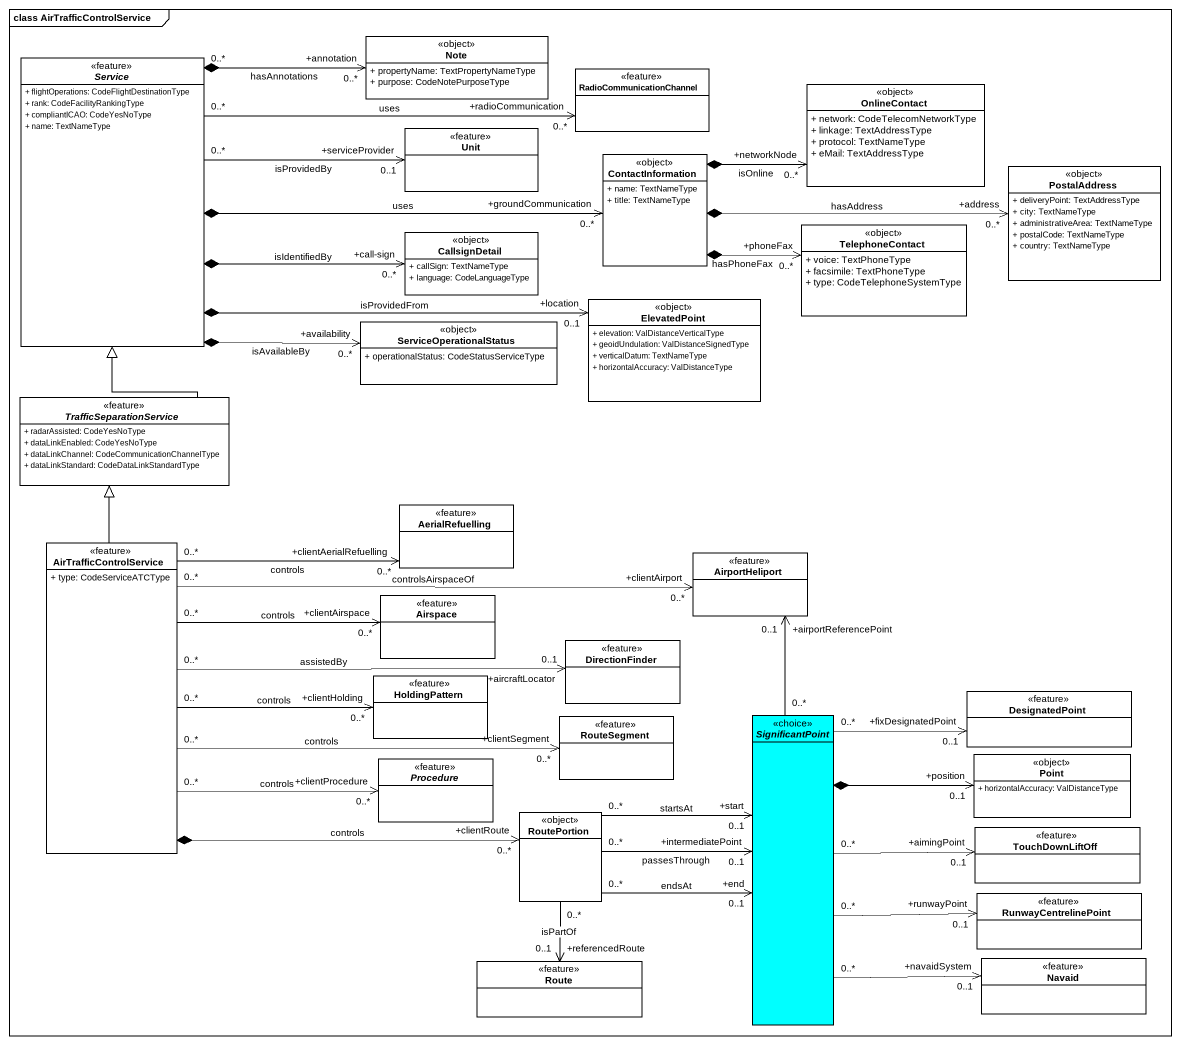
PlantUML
@startuml
mainframe class AirTrafficControlService
hide circle
hide empty members
skinparam classAttributeIconSize 0
abstract class Service <<feature>> {
  + flightOperations: CodeFlightDestinationType
  + rank: CodeFacilityRankingType
  + compliantICAO: CodeYesNoType
  + name: TextNameType
}
class "Note" as Note_ <<object>> #FFFFFF {
  + propertyName: TextPropertyNameType
  + purpose: CodeNotePurposeType
}
class RadioCommunicationChannel <<feature>>
class OnlineContact <<object>> #FFFFFF {
  + network: CodeTelecomNetworkType
  + linkage: TextAddressType
  + protocol: TextNameType
  + eMail: TextAddressType
}
class Unit <<feature>>
class ContactInformation <<object>> #FFFFFF {
  + name: TextNameType
  + title: TextNameType
}
class PostalAddress <<object>> #FFFFFF {
  + deliveryPoint: TextAddressType
  + city: TextNameType
  + administrativeArea: TextNameType
  + postalCode: TextNameType
  + country: TextNameType
}
class CallsignDetail <<object>> #FFFFFF {
  + callSign: TextNameType
  + language: CodeLanguageType
}
class TelephoneContact <<object>> #FFFFFF {
  + voice: TextPhoneType
  + facsimile: TextPhoneType
  + type: CodeTelephoneSystemType
}
class ElevatedPoint <<object>> #FFFFFF {
  + elevation: ValDistanceVerticalType
  + geoidUndulation: ValDistanceSignedType
  + verticalDatum: TextNameType
  + horizontalAccuracy: ValDistanceType
}
class ServiceOperationalStatus <<object>> #FFFFFF {
  + operationalStatus: CodeStatusServiceType
}
abstract class TrafficSeparationService <<feature>> {
  + radarAssisted: CodeYesNoType
  + dataLinkEnabled: CodeYesNoType
  + dataLinkChannel: CodeCommunicationChannelType
  + dataLinkStandard: CodeDataLinkStandardType
}
class AerialRefuelling <<feature>>
class AirTrafficControlService <<feature>> {
  + type: CodeServiceATCType
}
class AirportHeliport <<feature>>
class Airspace <<feature>>
class DirectionFinder <<feature>>
class HoldingPattern <<feature>>
class RouteSegment <<feature>>
abstract class SignificantPoint <<choice>> #00FFFF
class DesignatedPoint <<feature>>
abstract class Procedure <<feature>>
class Point <<object>> #FFFFFF {
  + horizontalAccuracy: ValDistanceType
}
class RoutePortion <<object>> #FFFFFF
class TouchDownLiftOff <<feature>>
class RunwayCentrelinePoint <<feature>>
class Route <<feature>>
class Navaid <<feature>>
Service "0..*" *-right-> "+annotation\n0..*" Note_ : hasAnnotations
Service "0..*" -right-> "+radioCommunication\n0..*" RadioCommunicationChannel : uses
Service "0..*" -right-> "+serviceProvider\n0..1" Unit : isProvidedBy
Service *-right-> "+groundCommunication\n0..*" ContactInformation : uses
Service *-right-> "+call-sign\n0..*" CallsignDetail : isIdentifiedBy
Service *-right-> "+location\n0..1" ElevatedPoint : isProvidedFrom
Service *-right-> "+availability\n0..*" ServiceOperationalStatus : isAvailableBy
ContactInformation *-right-> "+networkNode\n0..*" OnlineContact : isOnline
ContactInformation *-right-> "+address\n0..*" PostalAddress : hasAddress
ContactInformation *-right-> "+phoneFax\n0..*" TelephoneContact : hasPhoneFax
TrafficSeparationService -up-|> Service
AirTrafficControlService -up-|> TrafficSeparationService
AirTrafficControlService "0..*" -right-> "+clientAerialRefuelling\n0..*" AerialRefuelling : controls
AirTrafficControlService "0..*" -right-> "+clientAirport\n0..*" AirportHeliport : controlsAirspaceOf
AirTrafficControlService "0..*" -right-> "+clientAirspace\n0..*" Airspace : controls
AirTrafficControlService "0..*" -right-> "+aircraftLocator\n0..1" DirectionFinder : assistedBy
AirTrafficControlService "0..*" -right-> "+clientHolding\n0..*" HoldingPattern : controls
AirTrafficControlService "0..*" -right-> "+clientSegment\n0..*" RouteSegment : controls
AirTrafficControlService "0..*" -right-> "+clientProcedure\n0..*" Procedure : controls
AirTrafficControlService *-right-> "+clientRoute\n0..*" RoutePortion : controls
SignificantPoint "0..*" -up-> "+airportReferencePoint\n0..1" AirportHeliport
SignificantPoint "0..*" -right-> "+fixDesignatedPoint\n0..1" DesignatedPoint
SignificantPoint *-right-> "+position\n0..1" Point
SignificantPoint "0..*" -right-> "+aimingPoint\n0..1" TouchDownLiftOff
SignificantPoint "0..*" -right-> "+runwayPoint\n0..1" RunwayCentrelinePoint
SignificantPoint "0..*" -right-> "+navaidSystem\n0..1" Navaid
RoutePortion "0..*" -right-> "+start\n0..1" SignificantPoint : startsAt
RoutePortion "0..*" -right-> "+intermediatePoint\n0..1" SignificantPoint : passesThrough
RoutePortion "0..*" -right-> "+end\n0..1" SignificantPoint : endsAt
RoutePortion "0..*" --> "+referencedRoute\n0..1" Route : isPartOf
@enduml
